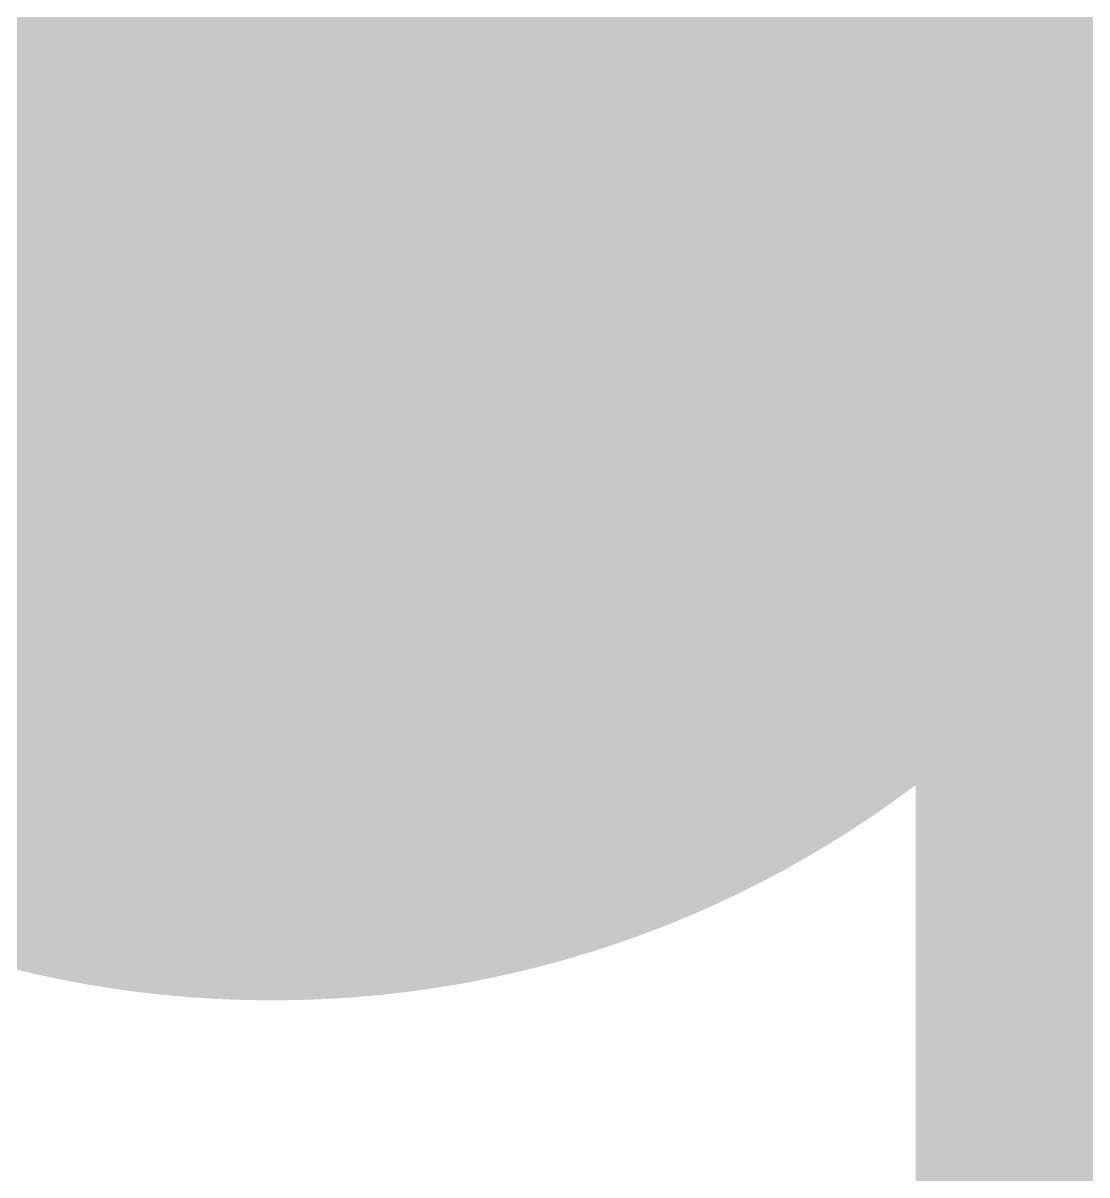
# Model space of a CAD drawing. Header units: inches. Extents: x 22 to 371, y 55 to 284.
# Drawn here: x 68.5981 to 68.9978, y 176.393 to 176.826 of the extents above; entities that cross this region are included whole.
import ezdxf

# ---------------------------------------------------------------- set-up
doc = ezdxf.new("R2010")
doc.units = ezdxf.units.IN
for name, color, linetype in [('Bottom Layer', 5, 'Continuous'), ('Bottom Solder', 6, 'Continuous'), ('Drill Drawing', 1, 'Continuous'), ('Layer 1', 16, 'Continuous'), ('Layer 2', 76, 'Continuous'), ('Top Layer', 1, 'Continuous'), ('Top Solder', 216, 'Continuous'), ('Via Holes', 16, 'Continuous')]:
    doc.layers.add(name, color=color, linetype=linetype)

# ---------------------------------------------------------------- blocks, each defined once
blk = doc.blocks.new('SOT_23_370')
at = {"layer": 'Top Solder'}
blk.add_hatch(color=216, dxfattribs=at).paths.add_polyline_path([(-0.51158, 1.5616), (0.51162, 1.5616), (0.51162, 0.4384), (-0.51158, 0.4384)])

msp = doc.modelspace()

# ---------------------------------------------------------------- hatches: boundary and pattern name
at = {"layer": 'Bottom Layer'}
h = msp.add_hatch(color=5, dxfattribs=at)
edge = h.paths.add_edge_path()
edge.add_arc((68.69166, 176.8602), 0.3, 0, 360)
at = {"layer": 'Bottom Solder'}
h = msp.add_hatch(color=6, dxfattribs=at)
edge = h.paths.add_edge_path()
edge.add_arc((68.69166, 176.8602), 0.4016, 0, 360)
at = {"layer": 'Layer 1'}
h = msp.add_hatch(color=16, dxfattribs=at)
edge = h.paths.add_edge_path()
edge.add_arc((68.69166, 176.8602), 0.3, 0, 360)
at = {"layer": 'Layer 2'}
h = msp.add_hatch(color=76, dxfattribs=at)
edge = h.paths.add_edge_path()
edge.add_arc((68.69166, 176.8602), 0.3, 0, 360)
at = {"layer": 'Top Layer'}
h = msp.add_hatch(color=1, dxfattribs=at)
edge = h.paths.add_edge_path()
edge.add_arc((68.69166, 176.8602), 0.3, 0, 360)
at = {"layer": 'Top Solder'}
h = msp.add_hatch(color=216, dxfattribs=at)
edge = h.paths.add_edge_path()
edge.add_arc((68.69166, 176.8602), 0.4016, 0, 360)
at = {"layer": 'Via Holes'}
h = msp.add_hatch(color=7, dxfattribs=at)
edge = h.paths.add_edge_path()
edge.add_arc((68.69166, 176.8602), 0.15, 0, 360)

# ---------------------------------------------------------------- linework, layer by layer
at = {"layer": 'Drill Drawing'}
for points in [[(68.81866, 176.8602, 0.0508, 0.0508, 0), (68.94566, 176.6062, 0.0508, 0.0508, 0)], [(68.43766, 176.6062, 0.0508, 0.0508, 0), (68.69166, 176.7332, 0.0508, 0.0508, 0)], [(68.69166, 176.7332, 0.0508, 0.0508, 0), (68.94566, 176.6062, 0.0508, 0.0508, 0)]]:
    msp.add_lwpolyline(points, format="xyseb", dxfattribs=at)
for points in [[(68.67896, 176.7332, 0.0254, 0.0254, 1), (68.70436, 176.7332, 0.0254, 0.0254, 1)], [(68.67896, 176.7332, 0.0254, 0.0254, 1), (68.70436, 176.7332, 0.0254, 0.0254, 1)], [(68.93296, 176.6062, 0.0254, 0.0254, 1), (68.95836, 176.6062, 0.0254, 0.0254, 1)], [(68.93296, 176.6062, 0.0254, 0.0254, 1), (68.95836, 176.6062, 0.0254, 0.0254, 1)]]:
    msp.add_lwpolyline(points, format="xyseb", close=True, dxfattribs=at)

# ---------------------------------------------------------------- block references
at = {"rotation": 90}
msp.add_blockref('SOT_23_370', (70.49505, 176.86019), dxfattribs=at)

doc.saveas('drawing.dxf')
